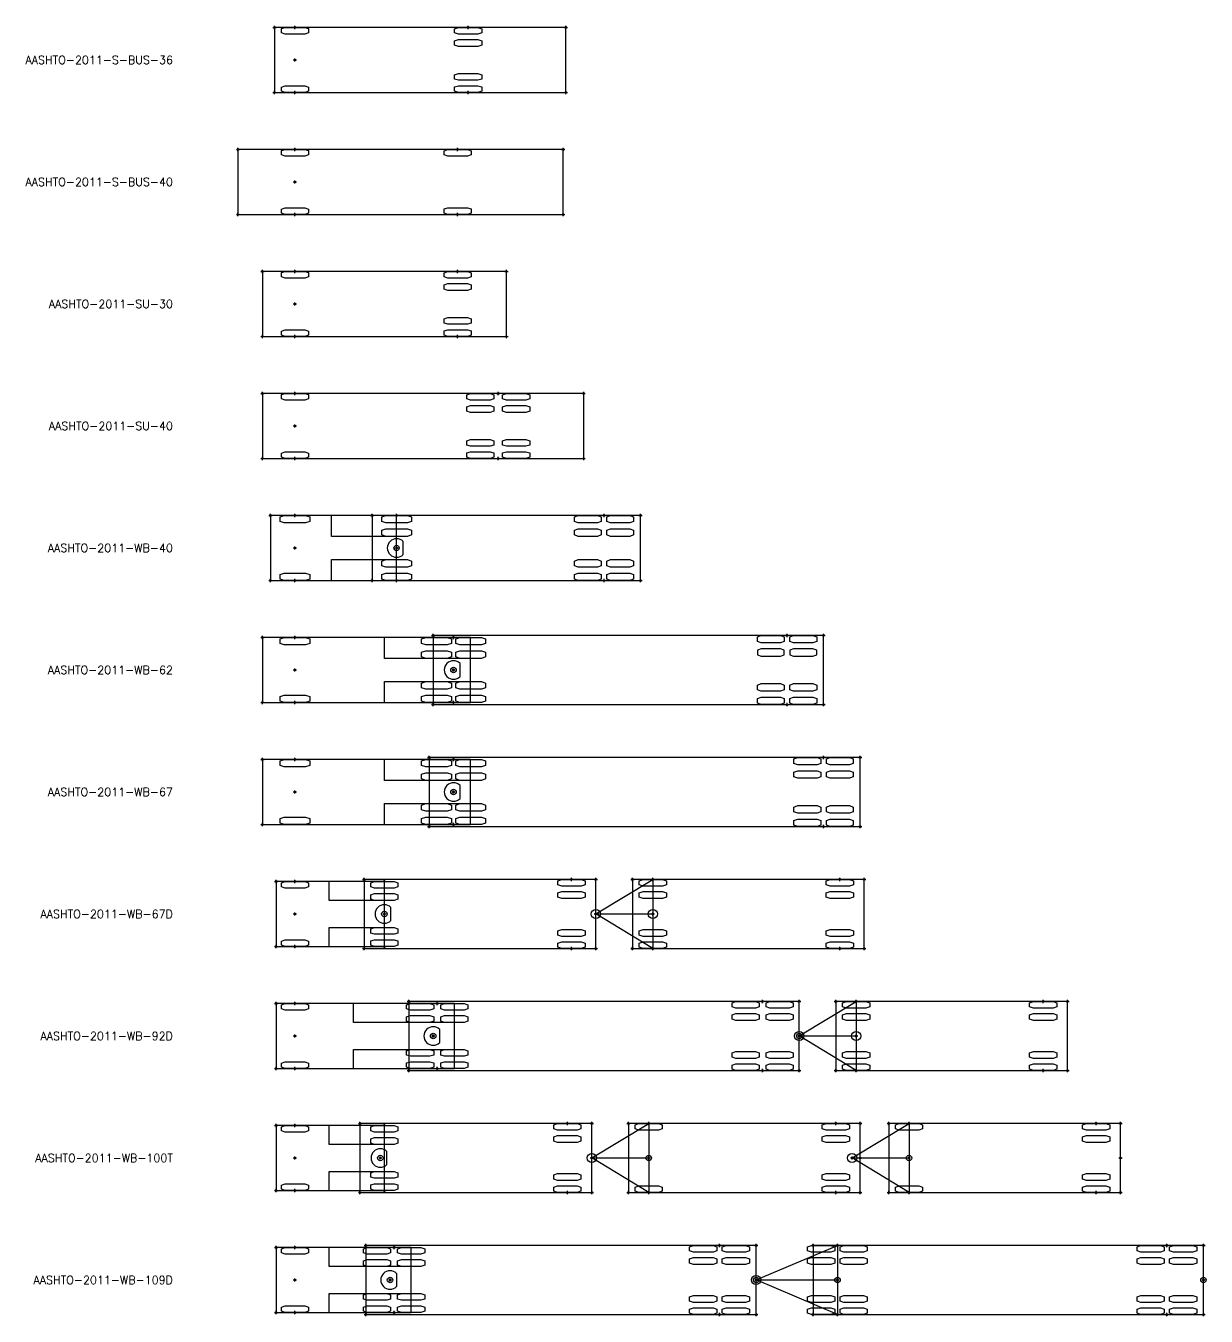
# Model space of a CAD drawing. Header units: metres. Extents: x -185 to 416, y -309 to 8.
# Drawn here: x 126.9 to 272, y -309.4 to -150.8 of the extents above; entities that cross this region are included whole.
import ezdxf
from ezdxf.enums import TextEntityAlignment as Align

# ---------------------------------------------------------------- set-up
doc = ezdxf.new("R2010")
doc.units = ezdxf.units.M
doc.header["$PDMODE"] = 34
doc.header["$PDSIZE"] = 0.2
doc.styles.get("Standard").update_dxf_attribs({"font": 'simplex.shx'})

# ---------------------------------------------------------------- blocks, each defined once
blk = doc.blocks.new('WheelRight2')
at = {"color": 7, "linetype": 'Continuous', "ltscale": 1.524, "flags": 128}
blk.add_lwpolyline([(-1.67, 0.16), (-1.67, 0.68), (-1.2, 0.83), (1.2, 0.83), (1.67, 0.68), (1.67, 0.16), (1.2, 0), (-1.2, 0)], close=True, dxfattribs=at)
blk = doc.blocks.new('WheelLeft2')
at = {"color": 7, "linetype": 'Continuous', "ltscale": 1.524, "flags": 128}
blk.add_lwpolyline([(-1.67, -0.68), (-1.67, -0.16), (-1.2, 0), (1.2, 0), (1.67, -0.16), (1.67, -0.68), (1.2, -0.83), (-1.2, -0.83)], close=True, dxfattribs=at)
blk = doc.blocks.new('AASHTO-2011-S-BUS-36')
at = {"color": 7, "linetype": 'Continuous', "ltscale": 1.524}
blk.add_lwpolyline([(0, -4), (35.8, -4), (35.8, 4), (0, 4), (0, -4), (0, -4)], close=True, dxfattribs=at)
at = {"color": 7, "linetype": 'Continuous', "ltscale": 1.524, "flags": 128}
for points in [[(22.13, 3.32), (22.13, 3.84), (22.6, 4), (25, 4), (25.47, 3.84), (25.47, 3.32), (25, 3.17), (22.6, 3.17)], [(22.13, 1.82), (22.13, 2.34), (22.6, 2.5), (25, 2.5), (25.47, 2.34), (25.47, 1.82), (25, 1.67), (22.6, 1.67)], [(22.13, -2.34), (22.13, -1.82), (22.6, -1.67), (25, -1.67), (25.47, -1.82), (25.47, -2.34), (25, -2.5), (22.6, -2.5)], [(22.13, -3.84), (22.13, -3.32), (22.6, -3.17), (25, -3.17), (25.47, -3.32), (25.47, -3.84), (25, -4), (22.6, -4)]]:
    blk.add_lwpolyline(points, close=True, dxfattribs=at)
for p in [(0, 4), (2.5, 4), (23.8, 4), (35.8, 4), (2.5, 0), (0, -4), (2.5, -4), (23.8, -4), (35.8, -4)]:
    blk.add_point(p)
at = {"layer": 'Defpoints'}
blk.add_lwpolyline([(0, -4), (35.8, -4), (35.8, 4), (0, 4)], close=True, dxfattribs=at)
for name, p in [('WheelRight2', (2.5, 3.17)), ('WheelLeft2', (2.5, -3.17))]:
    blk.add_blockref(name, p)
at = {"flags": 9}
for tag, p in [('D0', (0.2, 1.86)), ('DG', (0.2, 0.77)), ('D', (0.2, -0.33)), ('DH', (0.2, -1.42)), ('L', (0.2, -2.52))]:
    blk.add_attdef(tag, p, '', height=0.656, dxfattribs=at)
blk = doc.blocks.new('AASHTO-2011-S-BUS-40')
at = {"color": 7, "linetype": 'Continuous', "ltscale": 1.524}
blk.add_lwpolyline([(0, -4), (39.99, -4), (39.99, 4), (0, 4), (0, -4), (0, -4)], close=True, dxfattribs=at)
at = {"color": 7, "linetype": 'Continuous', "ltscale": 1.524, "flags": 128}
for points in [[(25.33, 3.32), (25.33, 3.84), (25.8, 4), (28.2, 4), (28.67, 3.84), (28.67, 3.32), (28.2, 3.17), (25.8, 3.17)], [(25.33, -3.84), (25.33, -3.32), (25.8, -3.17), (28.2, -3.17), (28.67, -3.32), (28.67, -3.84), (28.2, -4), (25.8, -4)]]:
    blk.add_lwpolyline(points, close=True, dxfattribs=at)
for p in [(0, 4), (7, 4), (27, 4), (39.99, 4), (7, 0), (0, -4), (7, -4), (27, -4), (39.99, -4)]:
    blk.add_point(p)
at = {"layer": 'Defpoints'}
blk.add_lwpolyline([(0, -4), (39.99, -4), (39.99, 4), (0, 4)], close=True, dxfattribs=at)
for name, p in [('WheelRight2', (7, 3.17)), ('WheelLeft2', (7, -3.17))]:
    blk.add_blockref(name, p)
at = {"flags": 9}
for tag, p in [('D0', (4.7, 1.86)), ('DG', (4.7, 0.77)), ('D', (4.7, -0.33)), ('DH', (4.7, -1.42)), ('L', (4.7, -2.52))]:
    blk.add_attdef(tag, p, '', height=0.656, dxfattribs=at)
blk = doc.blocks.new('AASHTO-2011-SU-30')
at = {"color": 7, "linetype": 'Continuous', "ltscale": 1.524}
blk.add_lwpolyline([(0, -4), (30, -4), (30, 4), (0, 4), (0, -4), (0, -4)], close=True, dxfattribs=at)
at = {"color": 7, "linetype": 'Continuous', "ltscale": 1.524, "flags": 128}
for points in [[(22.33, 3.32), (22.33, 3.84), (22.8, 4), (25.2, 4), (25.67, 3.84), (25.67, 3.32), (25.2, 3.17), (22.8, 3.17)], [(22.33, 1.82), (22.33, 2.34), (22.8, 2.5), (25.2, 2.5), (25.67, 2.34), (25.67, 1.82), (25.2, 1.67), (22.8, 1.67)], [(22.33, -2.34), (22.33, -1.82), (22.8, -1.67), (25.2, -1.67), (25.67, -1.82), (25.67, -2.34), (25.2, -2.5), (22.8, -2.5)], [(22.33, -3.84), (22.33, -3.32), (22.8, -3.17), (25.2, -3.17), (25.67, -3.32), (25.67, -3.84), (25.2, -4), (22.8, -4)]]:
    blk.add_lwpolyline(points, close=True, dxfattribs=at)
for p in [(0, 4), (4, 4), (24, 4), (30, 4), (4, 0), (0, -4), (4, -4), (24, -4), (30, -4)]:
    blk.add_point(p)
at = {"layer": 'Defpoints'}
blk.add_lwpolyline([(0, -4), (30, -4), (30, 4), (0, 4)], close=True, dxfattribs=at)
for name, p in [('WheelRight2', (4, 3.17)), ('WheelLeft2', (4, -3.17))]:
    blk.add_blockref(name, p)
at = {"flags": 9}
for tag, p in [('D0', (1.7, 1.86)), ('DG', (1.7, 0.77)), ('D', (1.7, -0.33)), ('DH', (1.7, -1.42)), ('L', (1.7, -2.52))]:
    blk.add_attdef(tag, p, '', height=0.656, dxfattribs=at)
blk = doc.blocks.new('AASHTO-2011-SU-40')
at = {"color": 7, "linetype": 'Continuous', "ltscale": 1.524}
blk.add_lwpolyline([(0, -4), (39.5, -4), (39.5, 4), (0, 4), (0, -4), (0, -4)], close=True, dxfattribs=at)
at = {"color": 7, "linetype": 'Continuous', "ltscale": 1.524, "flags": 128}
for points in [[(25.13, 3.32), (25.13, 3.84), (25.6, 4), (28, 4), (28.47, 3.84), (28.47, 3.32), (28, 3.17), (25.6, 3.17)], [(29.53, 3.32), (29.53, 3.84), (30, 4), (32.4, 4), (32.87, 3.84), (32.87, 3.32), (32.4, 3.17), (30, 3.17)], [(25.13, 1.82), (25.13, 2.34), (25.6, 2.5), (28, 2.5), (28.47, 2.34), (28.47, 1.82), (28, 1.67), (25.6, 1.67)], [(29.53, 1.82), (29.53, 2.34), (30, 2.5), (32.4, 2.5), (32.87, 2.34), (32.87, 1.82), (32.4, 1.67), (30, 1.67)], [(25.13, -2.34), (25.13, -1.82), (25.6, -1.67), (28, -1.67), (28.47, -1.82), (28.47, -2.34), (28, -2.5), (25.6, -2.5)], [(25.13, -3.84), (25.13, -3.32), (25.6, -3.17), (28, -3.17), (28.47, -3.32), (28.47, -3.84), (28, -4), (25.6, -4)], [(29.53, -2.34), (29.53, -1.82), (30, -1.67), (32.4, -1.67), (32.87, -1.82), (32.87, -2.34), (32.4, -2.5), (30, -2.5)], [(29.53, -3.84), (29.53, -3.32), (30, -3.17), (32.4, -3.17), (32.87, -3.32), (32.87, -3.84), (32.4, -4), (30, -4)]]:
    blk.add_lwpolyline(points, close=True, dxfattribs=at)
for p in [(0, 4), (4, 4), (29, 4), (39.5, 4), (4, 0), (0, -4), (4, -4), (29, -4), (39.5, -4)]:
    blk.add_point(p)
at = {"layer": 'Defpoints'}
blk.add_lwpolyline([(0, -4), (39.5, -4), (39.5, 4), (0, 4)], close=True, dxfattribs=at)
for name, p in [('WheelRight2', (4, 3.17)), ('WheelLeft2', (4, -3.17))]:
    blk.add_blockref(name, p)
at = {"flags": 9}
for tag, p in [('D0', (1.7, 1.86)), ('DG', (1.7, 0.77)), ('D', (1.7, -0.33)), ('DH', (1.7, -1.42)), ('L', (1.7, -2.52))]:
    blk.add_attdef(tag, p, '', height=0.656, dxfattribs=at)
blk = doc.blocks.new('WheelLeft1')
at = {"color": 7, "linetype": 'Continuous', "ltscale": 1.524, "flags": 128}
blk.add_lwpolyline([(-1.83, -0.74), (-1.83, -0.17), (-1.32, 0), (1.32, 0), (1.83, -0.17), (1.83, -0.74), (1.32, -0.92), (-1.32, -0.92)], close=True, dxfattribs=at)
blk = doc.blocks.new('WheelRight1')
at = {"color": 7, "linetype": 'Continuous', "ltscale": 1.524, "flags": 128}
blk.add_lwpolyline([(-1.83, 0.17), (-1.83, 0.74), (-1.32, 0.92), (1.32, 0.92), (1.83, 0.74), (1.83, 0.17), (1.32, 0), (-1.32, 0)], close=True, dxfattribs=at)
blk = doc.blocks.new('AASHTO-2011-WB-40-TRUCK')
at = {"color": 7, "linetype": 'Continuous', "ltscale": 1.524}
blk.add_line((16.31, -0.81), (16.31, 0.81), dxfattribs=at)
blk.add_lwpolyline([(0, -4), (7.5, -4), (7.5, -1.43), (15.5, -1.43), (15.5, 1.43), (7.5, 1.43), (7.5, 4), (0, 4), (0, -4), (0, -4)], close=True, dxfattribs=at)
at = {"color": 7, "linetype": 'Continuous', "ltscale": 1.524, "flags": 128}
for points in [[(13.67, 3.26), (13.67, 3.83), (14.18, 4), (16.82, 4), (17.33, 3.83), (17.33, 3.26), (16.82, 3.08), (14.18, 3.08)], [(13.67, 1.61), (13.67, 2.18), (14.18, 2.35), (16.82, 2.35), (17.33, 2.18), (17.33, 1.61), (16.82, 1.43), (14.18, 1.43)], [(13.67, -2.18), (13.67, -1.61), (14.18, -1.43), (16.82, -1.43), (17.33, -1.61), (17.33, -2.18), (16.82, -2.35), (14.18, -2.35)], [(13.67, -3.83), (13.67, -3.26), (14.18, -3.08), (16.82, -3.08), (17.33, -3.26), (17.33, -3.83), (16.82, -4), (14.18, -4)]]:
    blk.add_lwpolyline(points, close=True, dxfattribs=at)
at = {"color": 7, "linetype": 'Continuous', "ltscale": 1.524}
blk.add_arc((15.5, 0), 1.14, 45, 315, dxfattribs=at)
for p in [(0, 4), (3, 4), (15.5, 4), (3, 0), (15.5, 0), (0, -4), (3, -4), (15.5, -4)]:
    blk.add_point(p)
at = {"layer": 'Defpoints'}
blk.add_lwpolyline([(0, -4), (15.5, -4), (15.5, 4), (0, 4)], close=True, dxfattribs=at)
for name, p in [('WheelRight1', (3, 3.08)), ('WheelLeft1', (3, -3.08))]:
    blk.add_blockref(name, p)
at = {"flags": 9}
for tag, p in [('D0', (0.7, 1.86)), ('DG', (0.7, 0.77)), ('D', (0.7, -0.33)), ('DH', (0.7, -1.42)), ('L', (0.7, -2.52))]:
    blk.add_attdef(tag, p, '', height=0.656, dxfattribs=at)
blk = doc.blocks.new('AASHTO-2011-WB-40-TRAILER')
at = {"color": 7, "linetype": 'Continuous', "ltscale": 1.524}
blk.add_lwpolyline([(0, -4), (33, -4), (33, 4), (0, 4), (0, -4), (0, -4)], close=True, dxfattribs=at)
at = {"color": 7, "linetype": 'Continuous', "ltscale": 1.524, "flags": 128}
for points in [[(24.87, 3.26), (24.87, 3.83), (25.33, 4), (27.7, 4), (28.17, 3.83), (28.17, 3.26), (27.7, 3.08), (25.33, 3.08)], [(28.83, 3.26), (28.83, 3.83), (29.3, 4), (31.67, 4), (32.13, 3.83), (32.13, 3.26), (31.67, 3.08), (29.3, 3.08)], [(24.87, 1.61), (24.87, 2.18), (25.33, 2.35), (27.7, 2.35), (28.17, 2.18), (28.17, 1.61), (27.7, 1.43), (25.33, 1.43)], [(28.83, 1.61), (28.83, 2.18), (29.3, 2.35), (31.67, 2.35), (32.13, 2.18), (32.13, 1.61), (31.67, 1.43), (29.3, 1.43)], [(24.87, -2.18), (24.87, -1.61), (25.33, -1.43), (27.7, -1.43), (28.17, -1.61), (28.17, -2.18), (27.7, -2.35), (25.33, -2.35)], [(28.83, -2.18), (28.83, -1.61), (29.3, -1.43), (31.67, -1.43), (32.13, -1.61), (32.13, -2.18), (31.67, -2.35), (29.3, -2.35)], [(24.87, -3.83), (24.87, -3.26), (25.33, -3.08), (27.7, -3.08), (28.17, -3.26), (28.17, -3.83), (27.7, -4), (25.33, -4)], [(28.83, -3.83), (28.83, -3.26), (29.3, -3.08), (31.67, -3.08), (32.13, -3.26), (32.13, -3.83), (31.67, -4), (29.3, -4)]]:
    blk.add_lwpolyline(points, close=True, dxfattribs=at)
at = {"color": 7, "linetype": 'Continuous', "ltscale": 1.524}
blk.add_circle((3, 0), 0.32, dxfattribs=at)
for p in [(0, 4), (28.5, 4), (33, 4), (3, 0), (0, -4), (28.5, -4), (33, -4)]:
    blk.add_point(p)
at = {"layer": 'Defpoints'}
blk.add_lwpolyline([(0, -4), (33, -4), (33, 4), (0, 4)], close=True, dxfattribs=at)
at = {"flags": 9}
for tag, p in [('D0', (0.7, 1.86)), ('DG', (0.7, 0.77)), ('D', (0.7, -0.33)), ('DH', (0.7, -1.42)), ('L', (0.7, -2.52))]:
    blk.add_attdef(tag, p, '', height=0.656, dxfattribs=at)
blk = doc.blocks.new('AASHTO-2011-WB-62-TRUCK')
at = {"color": 7, "linetype": 'Continuous', "ltscale": 1.524}
blk.add_line((24.31, -0.81), (24.31, 0.81), dxfattribs=at)
blk.add_lwpolyline([(0, -4), (15, -4), (15, -1.43), (25.6, -1.43), (25.6, 1.43), (15, 1.43), (15, 4), (0, 4), (0, -4), (0, -4)], close=True, dxfattribs=at)
at = {"color": 7, "linetype": 'Continuous', "ltscale": 1.524, "flags": 128}
for points in [[(19.57, 3.26), (19.57, 3.83), (20.08, 4), (22.72, 4), (23.23, 3.83), (23.23, 3.26), (22.72, 3.08), (20.08, 3.08)], [(23.77, 3.26), (23.77, 3.83), (24.28, 4), (26.92, 4), (27.43, 3.83), (27.43, 3.26), (26.92, 3.08), (24.28, 3.08)], [(19.57, 1.61), (19.57, 2.18), (20.08, 2.35), (22.72, 2.35), (23.23, 2.18), (23.23, 1.61), (22.72, 1.43), (20.08, 1.43)], [(23.77, 1.61), (23.77, 2.18), (24.28, 2.35), (26.92, 2.35), (27.43, 2.18), (27.43, 1.61), (26.92, 1.43), (24.28, 1.43)], [(19.57, -2.18), (19.57, -1.61), (20.08, -1.43), (22.72, -1.43), (23.23, -1.61), (23.23, -2.18), (22.72, -2.35), (20.08, -2.35)], [(23.77, -2.18), (23.77, -1.61), (24.28, -1.43), (26.92, -1.43), (27.43, -1.61), (27.43, -2.18), (26.92, -2.35), (24.28, -2.35)], [(19.57, -3.83), (19.57, -3.26), (20.08, -3.08), (22.72, -3.08), (23.23, -3.26), (23.23, -3.83), (22.72, -4), (20.08, -4)], [(23.77, -3.83), (23.77, -3.26), (24.28, -3.08), (26.92, -3.08), (27.43, -3.26), (27.43, -3.83), (26.92, -4), (24.28, -4)]]:
    blk.add_lwpolyline(points, close=True, dxfattribs=at)
at = {"color": 7, "linetype": 'Continuous', "ltscale": 1.524}
blk.add_arc((23.5, 0), 1.14, 45, 315, dxfattribs=at)
for p in [(0, 4), (4, 4), (23.5, 4), (4, 0), (23.5, 0), (0, -4), (4, -4), (23.5, -4)]:
    blk.add_point(p)
at = {"layer": 'Defpoints'}
blk.add_lwpolyline([(0, -4), (25.6, -4), (25.6, 4), (0, 4)], close=True, dxfattribs=at)
for name, p in [('WheelRight1', (4, 3.08)), ('WheelLeft1', (4, -3.08))]:
    blk.add_blockref(name, p)
at = {"flags": 9}
for tag, p in [('D0', (1.7, 1.86)), ('DG', (1.7, 0.77)), ('D', (1.7, -0.33)), ('DH', (1.7, -1.42)), ('L', (1.7, -2.52))]:
    blk.add_attdef(tag, p, '', height=0.656, dxfattribs=at)
blk = doc.blocks.new('AASHTO-2011-WB-62-TRAILER')
at = {"color": 7, "linetype": 'Continuous', "ltscale": 1.524}
blk.add_lwpolyline([(0, -4.25), (48, -4.25), (48, 4.25), (0, 4.25), (0, -4.25), (0, -4.25)], close=True, dxfattribs=at)
at = {"color": 7, "linetype": 'Continuous', "ltscale": 1.524, "flags": 128}
for points in [[(39.85, 3.51), (39.85, 4.08), (40.31, 4.25), (42.69, 4.25), (43.15, 4.08), (43.15, 3.51), (42.69, 3.33), (40.31, 3.33)], [(43.85, 3.51), (43.85, 4.08), (44.31, 4.25), (46.69, 4.25), (47.15, 4.08), (47.15, 3.51), (46.69, 3.33), (44.31, 3.33)], [(39.85, 2.43), (39.85, 1.86), (40.31, 1.68), (42.69, 1.68), (43.15, 1.86), (43.15, 2.43), (42.69, 2.6), (40.31, 2.6)], [(43.85, 2.43), (43.85, 1.86), (44.31, 1.68), (46.69, 1.68), (47.15, 1.86), (47.15, 2.43), (46.69, 2.6), (44.31, 2.6)], [(39.85, -2.43), (39.85, -1.86), (40.31, -1.68), (42.69, -1.68), (43.15, -1.86), (43.15, -2.43), (42.69, -2.6), (40.31, -2.6)], [(43.85, -2.43), (43.85, -1.86), (44.31, -1.68), (46.69, -1.68), (47.15, -1.86), (47.15, -2.43), (46.69, -2.6), (44.31, -2.6)], [(39.85, -4.08), (39.85, -3.51), (40.31, -3.33), (42.69, -3.33), (43.15, -3.51), (43.15, -4.08), (42.69, -4.25), (40.31, -4.25)], [(43.85, -4.08), (43.85, -3.51), (44.31, -3.33), (46.69, -3.33), (47.15, -3.51), (47.15, -4.08), (46.69, -4.25), (44.31, -4.25)]]:
    blk.add_lwpolyline(points, close=True, dxfattribs=at)
at = {"color": 7, "linetype": 'Continuous', "ltscale": 1.524}
blk.add_circle((2.5, 0), 0.34, dxfattribs=at)
for p in [(0, 4.25), (43.5, 4.25), (48, 4.25), (2.5, 0), (0, -4.25), (43.5, -4.25), (48, -4.25)]:
    blk.add_point(p)
at = {"layer": 'Defpoints'}
blk.add_lwpolyline([(0, -4.25), (48, -4.25), (48, 4.25), (0, 4.25)], close=True, dxfattribs=at)
at = {"flags": 9}
for tag, p in [('D0', (0.2, 1.86)), ('DG', (0.2, 0.77)), ('D', (0.2, -0.33)), ('DH', (0.2, -1.42)), ('L', (0.2, -2.52))]:
    blk.add_attdef(tag, p, '', height=0.656, dxfattribs=at)
blk = doc.blocks.new('AASHTO-2011-WB-67D-TRUCK')
at = {"color": 7, "linetype": 'Continuous', "ltscale": 1.524}
blk.add_line((14.11, -0.81), (14.11, 0.81), dxfattribs=at)
blk.add_lwpolyline([(0, -4), (6.5, -4), (6.5, -1.67), (13.3, -1.67), (13.3, 1.67), (6.5, 1.67), (6.5, 4), (0, 4), (0, -4), (0, -4)], close=True, dxfattribs=at)
at = {"color": 7, "linetype": 'Continuous', "ltscale": 1.524, "flags": 128}
for points in [[(11.63, 3.32), (11.63, 3.84), (12.1, 4), (14.5, 4), (14.97, 3.84), (14.97, 3.32), (14.5, 3.17), (12.1, 3.17)], [(11.63, 1.82), (11.63, 2.34), (12.1, 2.5), (14.5, 2.5), (14.97, 2.34), (14.97, 1.82), (14.5, 1.67), (12.1, 1.67)], [(11.63, -2.34), (11.63, -1.82), (12.1, -1.67), (14.5, -1.67), (14.97, -1.82), (14.97, -2.34), (14.5, -2.5), (12.1, -2.5)], [(11.63, -3.84), (11.63, -3.32), (12.1, -3.17), (14.5, -3.17), (14.97, -3.32), (14.97, -3.84), (14.5, -4), (12.1, -4)]]:
    blk.add_lwpolyline(points, close=True, dxfattribs=at)
at = {"color": 7, "linetype": 'Continuous', "ltscale": 1.524}
blk.add_arc((13.3, 0), 1.14, 45, 315, dxfattribs=at)
for p in [(0, 4), (2.3, 4), (13.3, 4), (2.3, 0), (13.3, 0), (0, -4), (2.3, -4), (13.3, -4)]:
    blk.add_point(p)
at = {"layer": 'Defpoints'}
blk.add_lwpolyline([(0, -4), (13.3, -4), (13.3, 4), (0, 4)], close=True, dxfattribs=at)
for name, p in [('WheelRight2', (2.3, 3.17)), ('WheelLeft2', (2.3, -3.17))]:
    blk.add_blockref(name, p)
at = {"flags": 9}
for tag, p in [('D0', (0.03, 1.86)), ('DG', (0.03, 0.77)), ('D', (0.03, -0.33)), ('DH', (0.03, -1.42)), ('L', (0.03, -2.52))]:
    blk.add_attdef(tag, p, '', height=0.656, dxfattribs=at)
blk = doc.blocks.new('AASHTO-2011-WB-67D-TRAILER1')
at = {"color": 7, "linetype": 'Continuous', "ltscale": 1.524}
blk.add_lwpolyline([(0, -4.25), (28.5, -4.25), (28.5, 4.25), (0, 4.25), (0, -4.25), (0, -4.25)], close=True, dxfattribs=at)
at = {"color": 7, "linetype": 'Continuous', "ltscale": 1.524, "flags": 128}
for points in [[(23.83, 3.57), (23.83, 4.09), (24.3, 4.25), (26.7, 4.25), (27.17, 4.09), (27.17, 3.57), (26.7, 3.42), (24.3, 3.42)], [(23.83, 2.07), (23.83, 2.59), (24.3, 2.75), (26.7, 2.75), (27.17, 2.59), (27.17, 2.07), (26.7, 1.92), (24.3, 1.92)], [(23.83, -2.59), (23.83, -2.07), (24.3, -1.92), (26.7, -1.92), (27.17, -2.07), (27.17, -2.59), (26.7, -2.75), (24.3, -2.75)], [(23.83, -4.09), (23.83, -3.57), (24.3, -3.42), (26.7, -3.42), (27.17, -3.57), (27.17, -4.09), (26.7, -4.25), (24.3, -4.25)]]:
    blk.add_lwpolyline(points, close=True, dxfattribs=at)
at = {"color": 7, "linetype": 'Continuous', "ltscale": 1.524}
blk.add_circle((2.5, 0), 0.34, dxfattribs=at)
for p in [(0, 4.25), (25.5, 4.25), (28.5, 4.25), (2.5, 0), (28.5, 0), (0, -4.25), (25.5, -4.25), (28.5, -4.25)]:
    blk.add_point(p)
at = {"layer": 'Defpoints'}
blk.add_lwpolyline([(0, -4.25), (28.5, -4.25), (28.5, 4.25), (0, 4.25)], close=True, dxfattribs=at)
at = {"flags": 9}
for tag, p in [('D0', (0.2, 1.86)), ('DG', (0.2, 0.77)), ('D', (0.2, -0.33)), ('DH', (0.2, -1.42)), ('L', (0.2, -2.52))]:
    blk.add_attdef(tag, p, '', height=0.656, dxfattribs=at)
blk = doc.blocks.new('AASHTO-2011-WB-67D-PUP')
at = {"color": 7, "linetype": 'Continuous', "ltscale": 1.524}
blk.add_line((0, 0), (7, 0), dxfattribs=at)
at = {"color": 7, "linetype": 'Continuous', "ltscale": 1.524, "flags": 128}
for points in [[(5.33, 3.57), (5.33, 4.09), (5.8, 4.25), (8.2, 4.25), (8.67, 4.09), (8.67, 3.57), (8.2, 3.42), (5.8, 3.42)], [(5.33, 2.07), (5.33, 2.59), (5.8, 2.75), (8.2, 2.75), (8.67, 2.59), (8.67, 2.07), (8.2, 1.92), (5.8, 1.92)], [(5.33, -2.59), (5.33, -2.07), (5.8, -1.92), (8.2, -1.92), (8.67, -2.07), (8.67, -2.59), (8.2, -2.75), (5.8, -2.75)], [(5.33, -4.09), (5.33, -3.57), (5.8, -3.42), (8.2, -3.42), (8.67, -3.57), (8.67, -4.09), (8.2, -4.25), (5.8, -4.25)]]:
    blk.add_lwpolyline(points, close=True, dxfattribs=at)
at = {"color": 7, "linetype": 'Continuous', "ltscale": 1.524}
blk.add_circle((0, 0), 0.567, dxfattribs=at)
for p in [(7, 4.25), (0, 0), (7, 0), (7, -4.25)]:
    blk.add_point(p)
at = {"layer": 'Defpoints'}
blk.add_lwpolyline([(0, 0), (7, 4.25), (7, -4.25)], close=True, dxfattribs=at)
at = {"flags": 9}
for tag, p in [('D0', (-2.3, 1.86)), ('DG', (-2.3, 0.77)), ('D', (-2.3, -0.33)), ('DH', (-2.3, -1.42)), ('L', (-2.3, -2.52))]:
    blk.add_attdef(tag, p, '', height=0.656, dxfattribs=at)
blk = doc.blocks.new('AASHTO-2011-WB-67D-TRAILER2')
at = {"color": 7, "linetype": 'Continuous', "ltscale": 1.524}
blk.add_lwpolyline([(0, -4.25), (28.5, -4.25), (28.5, 4.25), (0, 4.25), (0, -4.25), (0, -4.25)], close=True, dxfattribs=at)
at = {"color": 7, "linetype": 'Continuous', "ltscale": 1.524, "flags": 128}
for points in [[(23.83, 3.57), (23.83, 4.09), (24.3, 4.25), (26.7, 4.25), (27.17, 4.09), (27.17, 3.57), (26.7, 3.42), (24.3, 3.42)], [(23.83, 2.07), (23.83, 2.59), (24.3, 2.75), (26.7, 2.75), (27.17, 2.59), (27.17, 2.07), (26.7, 1.92), (24.3, 1.92)], [(23.83, -2.59), (23.83, -2.07), (24.3, -1.92), (26.7, -1.92), (27.17, -2.07), (27.17, -2.59), (26.7, -2.75), (24.3, -2.75)], [(23.83, -4.09), (23.83, -3.57), (24.3, -3.42), (26.7, -3.42), (27.17, -3.57), (27.17, -4.09), (26.7, -4.25), (24.3, -4.25)]]:
    blk.add_lwpolyline(points, close=True, dxfattribs=at)
at = {"color": 7, "linetype": 'Continuous', "ltscale": 1.524}
blk.add_circle((2.5, 0), 0.567, dxfattribs=at)
for p in [(0, 4.25), (25.5, 4.25), (28.5, 4.25), (2.5, 0), (0, -4.25), (25.5, -4.25), (28.5, -4.25)]:
    blk.add_point(p)
at = {"layer": 'Defpoints'}
blk.add_lwpolyline([(0, -4.25), (28.5, -4.25), (28.5, 4.25), (0, 4.25)], close=True, dxfattribs=at)
at = {"flags": 9}
for tag, p in [('D0', (0.2, 1.86)), ('DG', (0.2, 0.77)), ('D', (0.2, -0.33)), ('DH', (0.2, -1.42)), ('L', (0.2, -2.52))]:
    blk.add_attdef(tag, p, '', height=0.656, dxfattribs=at)
blk = doc.blocks.new('AASHTO-2011-WB-92D-TRUCK')
at = {"color": 7, "linetype": 'Continuous', "ltscale": 1.524}
blk.add_line((20.11, -0.81), (20.11, 0.81), dxfattribs=at)
blk.add_lwpolyline([(0, -4), (9.5, -4), (9.5, -1.67), (21.9, -1.67), (21.9, 1.67), (9.5, 1.67), (9.5, 4), (0, 4), (0, -4), (0, -4)], close=True, dxfattribs=at)
at = {"color": 7, "linetype": 'Continuous', "ltscale": 1.524, "flags": 128}
for points in [[(16.03, 3.32), (16.03, 3.84), (16.5, 4), (18.9, 4), (19.37, 3.84), (19.37, 3.32), (18.9, 3.17), (16.5, 3.17)], [(20.23, 3.32), (20.23, 3.84), (20.7, 4), (23.1, 4), (23.57, 3.84), (23.57, 3.32), (23.1, 3.17), (20.7, 3.17)], [(16.03, 1.82), (16.03, 2.34), (16.5, 2.5), (18.9, 2.5), (19.37, 2.34), (19.37, 1.82), (18.9, 1.67), (16.5, 1.67)], [(20.23, 1.82), (20.23, 2.34), (20.7, 2.5), (23.1, 2.5), (23.57, 2.34), (23.57, 1.82), (23.1, 1.67), (20.7, 1.67)], [(16.03, -2.34), (16.03, -1.82), (16.5, -1.67), (18.9, -1.67), (19.37, -1.82), (19.37, -2.34), (18.9, -2.5), (16.5, -2.5)], [(16.03, -3.84), (16.03, -3.32), (16.5, -3.17), (18.9, -3.17), (19.37, -3.32), (19.37, -3.84), (18.9, -4), (16.5, -4)], [(20.23, -2.34), (20.23, -1.82), (20.7, -1.67), (23.1, -1.67), (23.57, -1.82), (23.57, -2.34), (23.1, -2.5), (20.7, -2.5)], [(20.23, -3.84), (20.23, -3.32), (20.7, -3.17), (23.1, -3.17), (23.57, -3.32), (23.57, -3.84), (23.1, -4), (20.7, -4)]]:
    blk.add_lwpolyline(points, close=True, dxfattribs=at)
at = {"color": 7, "linetype": 'Continuous', "ltscale": 1.524}
blk.add_arc((19.3, 0), 1.14, 45, 315, dxfattribs=at)
for p in [(0, 4), (2.3, 4), (19.8, 4), (2.3, 0), (19.3, 0), (0, -4), (2.3, -4), (19.8, -4)]:
    blk.add_point(p)
at = {"layer": 'Defpoints'}
blk.add_lwpolyline([(0, -4), (21.9, -4), (21.9, 4), (0, 4)], close=True, dxfattribs=at)
for name, p in [('WheelRight2', (2.3, 3.17)), ('WheelLeft2', (2.3, -3.17))]:
    blk.add_blockref(name, p)
at = {"flags": 9}
for tag, p in [('D0', (0.03, 1.86)), ('DG', (0.03, 0.77)), ('D', (0.03, -0.33)), ('DH', (0.03, -1.42)), ('L', (0.03, -2.52))]:
    blk.add_attdef(tag, p, '', height=0.656, dxfattribs=at)
blk = doc.blocks.new('AASHTO-2011-WB-92D-TRAILER1')
at = {"color": 7, "linetype": 'Continuous', "ltscale": 1.524}
blk.add_line((48, 0), (48, 0), dxfattribs=at)
blk.add_lwpolyline([(0, -4.25), (48, -4.25), (48, 4.25), (0, 4.25), (0, -4.25), (0, -4.25)], close=True, dxfattribs=at)
at = {"color": 7, "linetype": 'Continuous', "ltscale": 1.524, "flags": 128}
for points in [[(39.75, 3.57), (39.75, 4.09), (40.22, 4.25), (42.62, 4.25), (43.08, 4.09), (43.08, 3.57), (42.62, 3.42), (40.22, 3.42)], [(43.92, 3.57), (43.92, 4.09), (44.38, 4.25), (46.78, 4.25), (47.25, 4.09), (47.25, 3.57), (46.78, 3.42), (44.38, 3.42)], [(39.75, 2.07), (39.75, 2.59), (40.22, 2.75), (42.62, 2.75), (43.08, 2.59), (43.08, 2.07), (42.62, 1.92), (40.22, 1.92)], [(43.92, 2.07), (43.92, 2.59), (44.38, 2.75), (46.78, 2.75), (47.25, 2.59), (47.25, 2.07), (46.78, 1.92), (44.38, 1.92)], [(39.75, -2.59), (39.75, -2.07), (40.22, -1.92), (42.62, -1.92), (43.08, -2.07), (43.08, -2.59), (42.62, -2.75), (40.22, -2.75)], [(43.92, -2.59), (43.92, -2.07), (44.38, -1.92), (46.78, -1.92), (47.25, -2.07), (47.25, -2.59), (46.78, -2.75), (44.38, -2.75)], [(39.75, -4.09), (39.75, -3.57), (40.22, -3.42), (42.62, -3.42), (43.08, -3.57), (43.08, -4.09), (42.62, -4.25), (40.22, -4.25)], [(43.92, -4.09), (43.92, -3.57), (44.38, -3.42), (46.78, -3.42), (47.25, -3.57), (47.25, -4.09), (46.78, -4.25), (44.38, -4.25)]]:
    blk.add_lwpolyline(points, close=True, dxfattribs=at)
at = {"color": 7, "linetype": 'Continuous', "ltscale": 1.524}
for centre, radius in [((3, 0), 0.34), ((48, 0), 0.333)]:
    blk.add_circle(centre, radius, dxfattribs=at)
for p in [(0, 4.25), (43.5, 4.25), (48, 4.25), (3, 0), (48, 0), (0, -4.25), (43.5, -4.25), (48, -4.25)]:
    blk.add_point(p)
at = {"layer": 'Defpoints'}
blk.add_lwpolyline([(0, -4.25), (48, -4.25), (48, 4.25), (0, 4.25)], close=True, dxfattribs=at)
at = {"flags": 9}
for tag, p in [('D0', (0.7, 1.86)), ('DG', (0.7, 0.77)), ('D', (0.7, -0.33)), ('DH', (0.7, -1.42)), ('L', (0.7, -2.52))]:
    blk.add_attdef(tag, p, '', height=0.656, dxfattribs=at)
blk = doc.blocks.new('AASHTO-2011-WB-92D-PUP')
at = {"color": 7, "linetype": 'Continuous', "ltscale": 1.524}
blk.add_line((0, 0), (7, 0), dxfattribs=at)
at = {"color": 7, "linetype": 'Continuous', "ltscale": 1.524, "flags": 128}
for points in [[(5.33, 3.57), (5.33, 4.09), (5.8, 4.25), (8.2, 4.25), (8.67, 4.09), (8.67, 3.57), (8.2, 3.42), (5.8, 3.42)], [(5.33, 2.07), (5.33, 2.59), (5.8, 2.75), (8.2, 2.75), (8.67, 2.59), (8.67, 2.07), (8.2, 1.92), (5.8, 1.92)], [(5.33, -2.59), (5.33, -2.07), (5.8, -1.92), (8.2, -1.92), (8.67, -2.07), (8.67, -2.59), (8.2, -2.75), (5.8, -2.75)], [(5.33, -4.09), (5.33, -3.57), (5.8, -3.42), (8.2, -3.42), (8.67, -3.57), (8.67, -4.09), (8.2, -4.25), (5.8, -4.25)]]:
    blk.add_lwpolyline(points, close=True, dxfattribs=at)
at = {"color": 7, "linetype": 'Continuous', "ltscale": 1.524}
blk.add_circle((0, 0), 0.567, dxfattribs=at)
for p in [(7, 4.25), (0, 0), (7, 0), (7, -4.25)]:
    blk.add_point(p)
at = {"layer": 'Defpoints'}
blk.add_lwpolyline([(0, 0), (7, 4.25), (7, -4.25)], close=True, dxfattribs=at)
at = {"flags": 9}
for tag, p in [('D0', (-2.3, 1.86)), ('DG', (-2.3, 0.77)), ('D', (-2.3, -0.33)), ('DH', (-2.3, -1.42)), ('L', (-2.3, -2.52))]:
    blk.add_attdef(tag, p, '', height=0.656, dxfattribs=at)
blk = doc.blocks.new('AASHTO-2011-WB-92D-TRAILER2')
at = {"color": 7, "linetype": 'Continuous', "ltscale": 1.524}
blk.add_lwpolyline([(0, -4.25), (28.5, -4.25), (28.5, 4.25), (0, 4.25), (0, -4.25), (0, -4.25)], close=True, dxfattribs=at)
at = {"color": 7, "linetype": 'Continuous', "ltscale": 1.524, "flags": 128}
for points in [[(23.83, 3.57), (23.83, 4.09), (24.3, 4.25), (26.7, 4.25), (27.17, 4.09), (27.17, 3.57), (26.7, 3.42), (24.3, 3.42)], [(23.83, 2.07), (23.83, 2.59), (24.3, 2.75), (26.7, 2.75), (27.17, 2.59), (27.17, 2.07), (26.7, 1.92), (24.3, 1.92)], [(23.83, -2.59), (23.83, -2.07), (24.3, -1.92), (26.7, -1.92), (27.17, -2.07), (27.17, -2.59), (26.7, -2.75), (24.3, -2.75)], [(23.83, -4.09), (23.83, -3.57), (24.3, -3.42), (26.7, -3.42), (27.17, -3.57), (27.17, -4.09), (26.7, -4.25), (24.3, -4.25)]]:
    blk.add_lwpolyline(points, close=True, dxfattribs=at)
at = {"color": 7, "linetype": 'Continuous', "ltscale": 1.524}
blk.add_circle((2.5, 0), 0.567, dxfattribs=at)
for p in [(0, 4.25), (25.5, 4.25), (28.5, 4.25), (2.5, 0), (0, -4.25), (25.5, -4.25), (28.5, -4.25)]:
    blk.add_point(p)
at = {"layer": 'Defpoints'}
blk.add_lwpolyline([(0, -4.25), (28.5, -4.25), (28.5, 4.25), (0, 4.25)], close=True, dxfattribs=at)
at = {"flags": 9}
for tag, p in [('D0', (0.2, 1.86)), ('DG', (0.2, 0.77)), ('D', (0.2, -0.33)), ('DH', (0.2, -1.42)), ('L', (0.2, -2.52))]:
    blk.add_attdef(tag, p, '', height=0.656, dxfattribs=at)
blk = doc.blocks.new('AASHTO-2011-WB-100T-TRUCK')
at = {"color": 7, "linetype": 'Continuous', "ltscale": 1.524}
blk.add_line((13.61, -0.81), (13.61, 0.81), dxfattribs=at)
blk.add_lwpolyline([(0, -4), (6.5, -4), (6.5, -1.67), (13.3, -1.67), (13.3, 1.67), (6.5, 1.67), (6.5, 4), (0, 4), (0, -4), (0, -4)], close=True, dxfattribs=at)
at = {"color": 7, "linetype": 'Continuous', "ltscale": 1.524, "flags": 128}
for points in [[(11.63, 3.32), (11.63, 3.84), (12.1, 4), (14.5, 4), (14.97, 3.84), (14.97, 3.32), (14.5, 3.17), (12.1, 3.17)], [(11.63, 1.82), (11.63, 2.34), (12.1, 2.5), (14.5, 2.5), (14.97, 2.34), (14.97, 1.82), (14.5, 1.67), (12.1, 1.67)], [(11.63, -2.34), (11.63, -1.82), (12.1, -1.67), (14.5, -1.67), (14.97, -1.82), (14.97, -2.34), (14.5, -2.5), (12.1, -2.5)], [(11.63, -3.84), (11.63, -3.32), (12.1, -3.17), (14.5, -3.17), (14.97, -3.32), (14.97, -3.84), (14.5, -4), (12.1, -4)]]:
    blk.add_lwpolyline(points, close=True, dxfattribs=at)
at = {"color": 7, "linetype": 'Continuous', "ltscale": 1.524}
blk.add_arc((12.8, 0), 1.14, 45, 315, dxfattribs=at)
for p in [(0, 4), (2.3, 4), (13.3, 4), (2.3, 0), (12.8, 0), (0, -4), (2.3, -4), (13.3, -4)]:
    blk.add_point(p)
at = {"layer": 'Defpoints'}
blk.add_lwpolyline([(0, -4), (13.3, -4), (13.3, 4), (0, 4)], close=True, dxfattribs=at)
for name, p in [('WheelRight2', (2.3, 3.17)), ('WheelLeft2', (2.3, -3.17))]:
    blk.add_blockref(name, p)
at = {"flags": 9}
for tag, p in [('D0', (0.03, 1.86)), ('DG', (0.03, 0.77)), ('D', (0.03, -0.33)), ('DH', (0.03, -1.42)), ('L', (0.03, -2.52))]:
    blk.add_attdef(tag, p, '', height=0.656, dxfattribs=at)
blk = doc.blocks.new('AASHTO-2011-WB-100T-TRAILER')
at = {"color": 7, "linetype": 'Continuous', "ltscale": 1.524}
blk.add_lwpolyline([(0, -4.25), (28.5, -4.25), (28.5, 4.25), (0, 4.25), (0, -4.25), (0, -4.25)], close=True, dxfattribs=at)
at = {"color": 7, "linetype": 'Continuous', "ltscale": 1.524, "flags": 128}
for points in [[(23.83, 3.57), (23.83, 4.09), (24.3, 4.25), (26.7, 4.25), (27.17, 4.09), (27.17, 3.57), (26.7, 3.42), (24.3, 3.42)], [(23.83, 2.07), (23.83, 2.59), (24.3, 2.75), (26.7, 2.75), (27.17, 2.59), (27.17, 2.07), (26.7, 1.92), (24.3, 1.92)], [(23.83, -2.59), (23.83, -2.07), (24.3, -1.92), (26.7, -1.92), (27.17, -2.07), (27.17, -2.59), (26.7, -2.75), (24.3, -2.75)], [(23.83, -4.09), (23.83, -3.57), (24.3, -3.42), (26.7, -3.42), (27.17, -3.57), (27.17, -4.09), (26.7, -4.25), (24.3, -4.25)]]:
    blk.add_lwpolyline(points, close=True, dxfattribs=at)
at = {"color": 7, "linetype": 'Continuous', "ltscale": 1.524}
blk.add_circle((2.5, 0), 0.34, dxfattribs=at)
for p in [(0, 4.25), (25.5, 4.25), (28.5, 4.25), (2.5, 0), (28.5, 0), (0, -4.25), (25.5, -4.25), (28.5, -4.25)]:
    blk.add_point(p)
at = {"layer": 'Defpoints'}
blk.add_lwpolyline([(0, -4.25), (28.5, -4.25), (28.5, 4.25), (0, 4.25)], close=True, dxfattribs=at)
at = {"flags": 9}
for tag, p in [('D0', (0.2, 1.86)), ('DG', (0.2, 0.77)), ('D', (0.2, -0.33)), ('DH', (0.2, -1.42)), ('L', (0.2, -2.52))]:
    blk.add_attdef(tag, p, '', height=0.656, dxfattribs=at)
blk = doc.blocks.new('AASHTO-2011-WB-100T-PUP')
at = {"color": 7, "linetype": 'Continuous', "ltscale": 1.524}
blk.add_line((0, 0), (7, 0), dxfattribs=at)
at = {"color": 7, "linetype": 'Continuous', "ltscale": 1.524, "flags": 128}
for points in [[(5.33, 3.57), (5.33, 4.09), (5.8, 4.25), (8.2, 4.25), (8.67, 4.09), (8.67, 3.57), (8.2, 3.42), (5.8, 3.42)], [(5.33, -4.09), (5.33, -3.57), (5.8, -3.42), (8.2, -3.42), (8.67, -3.57), (8.67, -4.09), (8.2, -4.25), (5.8, -4.25)]]:
    blk.add_lwpolyline(points, close=True, dxfattribs=at)
at = {"color": 7, "linetype": 'Continuous', "ltscale": 1.524}
blk.add_circle((0, 0), 0.567, dxfattribs=at)
for p in [(7, 4.25), (0, 0), (7, 0), (7, -4.25)]:
    blk.add_point(p)
at = {"layer": 'Defpoints'}
blk.add_lwpolyline([(0, 0), (7, 4.25), (7, -4.25)], close=True, dxfattribs=at)
at = {"flags": 9}
for tag, p in [('D0', (-2.3, 1.86)), ('DG', (-2.3, 0.77)), ('D', (-2.3, -0.33)), ('DH', (-2.3, -1.42)), ('L', (-2.3, -2.52))]:
    blk.add_attdef(tag, p, '', height=0.656, dxfattribs=at)
blk = doc.blocks.new('AASHTO-2011-WB-109D-TRUCK')
at = {"color": 7, "linetype": 'Continuous', "ltscale": 1.524}
blk.add_line((14.81, -0.81), (14.81, 0.81), dxfattribs=at)
blk.add_lwpolyline([(0, -4), (6.5, -4), (6.5, -1.67), (16.6, -1.67), (16.6, 1.67), (6.5, 1.67), (6.5, 4), (0, 4), (0, -4), (0, -4)], close=True, dxfattribs=at)
at = {"color": 7, "linetype": 'Continuous', "ltscale": 1.524, "flags": 128}
for points in [[(10.73, 3.32), (10.73, 3.84), (11.2, 4), (13.6, 4), (14.07, 3.84), (14.07, 3.32), (13.6, 3.17), (11.2, 3.17)], [(14.93, 3.32), (14.93, 3.84), (15.4, 4), (17.8, 4), (18.27, 3.84), (18.27, 3.32), (17.8, 3.17), (15.4, 3.17)], [(10.73, 1.82), (10.73, 2.34), (11.2, 2.5), (13.6, 2.5), (14.07, 2.34), (14.07, 1.82), (13.6, 1.67), (11.2, 1.67)], [(14.93, 1.82), (14.93, 2.34), (15.4, 2.5), (17.8, 2.5), (18.27, 2.34), (18.27, 1.82), (17.8, 1.67), (15.4, 1.67)], [(10.73, -2.34), (10.73, -1.82), (11.2, -1.67), (13.6, -1.67), (14.07, -1.82), (14.07, -2.34), (13.6, -2.5), (11.2, -2.5)], [(10.73, -3.84), (10.73, -3.32), (11.2, -3.17), (13.6, -3.17), (14.07, -3.32), (14.07, -3.84), (13.6, -4), (11.2, -4)], [(14.93, -2.34), (14.93, -1.82), (15.4, -1.67), (17.8, -1.67), (18.27, -1.82), (18.27, -2.34), (17.8, -2.5), (15.4, -2.5)], [(14.93, -3.84), (14.93, -3.32), (15.4, -3.17), (17.8, -3.17), (18.27, -3.32), (18.27, -3.84), (17.8, -4), (15.4, -4)]]:
    blk.add_lwpolyline(points, close=True, dxfattribs=at)
at = {"color": 7, "linetype": 'Continuous', "ltscale": 1.524}
blk.add_arc((14, 0), 1.14, 45, 315, dxfattribs=at)
for p in [(0, 4), (2.3, 4), (14.5, 4), (2.3, 0), (14, 0), (0, -4), (2.3, -4), (14.5, -4)]:
    blk.add_point(p)
at = {"layer": 'Defpoints'}
blk.add_lwpolyline([(0, -4), (16.6, -4), (16.6, 4), (0, 4)], close=True, dxfattribs=at)
for name, p in [('WheelRight2', (2.3, 3.17)), ('WheelLeft2', (2.3, -3.17))]:
    blk.add_blockref(name, p)
at = {"flags": 9}
for tag, p in [('D0', (0.03, 1.86)), ('DG', (0.03, 0.77)), ('D', (0.03, -0.33)), ('DH', (0.03, -1.42)), ('L', (0.03, -2.52))]:
    blk.add_attdef(tag, p, '', height=0.656, dxfattribs=at)
blk = doc.blocks.new('AASHTO-2011-WB-109D-TRAILER')
at = {"color": 7, "linetype": 'Continuous', "ltscale": 1.524}
blk.add_line((48, 0), (48, 0), dxfattribs=at)
blk.add_lwpolyline([(0, -4.25), (48, -4.25), (48, 4.25), (0, 4.25), (0, -4.25), (0, -4.25)], close=True, dxfattribs=at)
at = {"color": 7, "linetype": 'Continuous', "ltscale": 1.524, "flags": 128}
for points in [[(39.83, 3.57), (39.83, 4.09), (40.3, 4.25), (42.7, 4.25), (43.17, 4.09), (43.17, 3.57), (42.7, 3.42), (40.3, 3.42)], [(43.83, 3.57), (43.83, 4.09), (44.3, 4.25), (46.7, 4.25), (47.17, 4.09), (47.17, 3.57), (46.7, 3.42), (44.3, 3.42)], [(39.83, 2.07), (39.83, 2.59), (40.3, 2.75), (42.7, 2.75), (43.17, 2.59), (43.17, 2.07), (42.7, 1.92), (40.3, 1.92)], [(43.83, 2.07), (43.83, 2.59), (44.3, 2.75), (46.7, 2.75), (47.17, 2.59), (47.17, 2.07), (46.7, 1.92), (44.3, 1.92)], [(39.83, -2.59), (39.83, -2.07), (40.3, -1.92), (42.7, -1.92), (43.17, -2.07), (43.17, -2.59), (42.7, -2.75), (40.3, -2.75)], [(43.83, -2.59), (43.83, -2.07), (44.3, -1.92), (46.7, -1.92), (47.17, -2.07), (47.17, -2.59), (46.7, -2.75), (44.3, -2.75)], [(39.83, -4.09), (39.83, -3.57), (40.3, -3.42), (42.7, -3.42), (43.17, -3.57), (43.17, -4.09), (42.7, -4.25), (40.3, -4.25)], [(43.83, -4.09), (43.83, -3.57), (44.3, -3.42), (46.7, -3.42), (47.17, -3.57), (47.17, -4.09), (46.7, -4.25), (44.3, -4.25)]]:
    blk.add_lwpolyline(points, close=True, dxfattribs=at)
at = {"color": 7, "linetype": 'Continuous', "ltscale": 1.524}
for centre, radius in [((3, 0), 0.34), ((48, 0), 0.333)]:
    blk.add_circle(centre, radius, dxfattribs=at)
for p in [(0, 4.25), (43.5, 4.25), (48, 4.25), (3, 0), (48, 0), (0, -4.25), (43.5, -4.25), (48, -4.25)]:
    blk.add_point(p)
at = {"layer": 'Defpoints'}
blk.add_lwpolyline([(0, -4.25), (48, -4.25), (48, 4.25), (0, 4.25)], close=True, dxfattribs=at)
at = {"flags": 9}
for tag, p in [('D0', (0.7, 1.86)), ('DG', (0.7, 0.77)), ('D', (0.7, -0.33)), ('DH', (0.7, -1.42)), ('L', (0.7, -2.52))]:
    blk.add_attdef(tag, p, '', height=0.656, dxfattribs=at)
blk = doc.blocks.new('AASHTO-2011-WB-109D-PUP')
at = {"color": 7, "linetype": 'Continuous', "ltscale": 1.524}
blk.add_line((0, 0), (10, 0), dxfattribs=at)
at = {"color": 7, "linetype": 'Continuous', "ltscale": 1.524, "flags": 128}
for points in [[(6.33, 3.57), (6.33, 4.09), (6.8, 4.25), (9.2, 4.25), (9.67, 4.09), (9.67, 3.57), (9.2, 3.42), (6.8, 3.42)], [(10.33, 3.57), (10.33, 4.09), (10.8, 4.25), (13.2, 4.25), (13.67, 4.09), (13.67, 3.57), (13.2, 3.42), (10.8, 3.42)], [(6.33, 2.07), (6.33, 2.59), (6.8, 2.75), (9.2, 2.75), (9.67, 2.59), (9.67, 2.07), (9.2, 1.92), (6.8, 1.92)], [(10.33, 2.07), (10.33, 2.59), (10.8, 2.75), (13.2, 2.75), (13.67, 2.59), (13.67, 2.07), (13.2, 1.92), (10.8, 1.92)], [(6.33, -2.59), (6.33, -2.07), (6.8, -1.92), (9.2, -1.92), (9.67, -2.07), (9.67, -2.59), (9.2, -2.75), (6.8, -2.75)], [(10.33, -2.59), (10.33, -2.07), (10.8, -1.92), (13.2, -1.92), (13.67, -2.07), (13.67, -2.59), (13.2, -2.75), (10.8, -2.75)], [(6.33, -4.09), (6.33, -3.57), (6.8, -3.42), (9.2, -3.42), (9.67, -3.57), (9.67, -4.09), (9.2, -4.25), (6.8, -4.25)], [(10.33, -4.09), (10.33, -3.57), (10.8, -3.42), (13.2, -3.42), (13.67, -3.57), (13.67, -4.09), (13.2, -4.25), (10.8, -4.25)]]:
    blk.add_lwpolyline(points, close=True, dxfattribs=at)
at = {"color": 7, "linetype": 'Continuous', "ltscale": 1.524}
blk.add_circle((0, 0), 0.567, dxfattribs=at)
for p in [(10, 4.25), (0, 0), (10, 0), (10, -4.25)]:
    blk.add_point(p)
at = {"layer": 'Defpoints'}
blk.add_lwpolyline([(0, 0), (10, 4.25), (10, -4.25)], close=True, dxfattribs=at)
at = {"flags": 9}
for tag, p in [('D0', (-2.3, 1.86)), ('DG', (-2.3, 0.77)), ('D', (-2.3, -0.33)), ('DH', (-2.3, -1.42)), ('L', (-2.3, -2.52))]:
    blk.add_attdef(tag, p, '', height=0.656, dxfattribs=at)
blk = doc.blocks.new('AASHTO-2011-WB-67-TRUCK')
at = {"color": 7, "linetype": 'Continuous', "ltscale": 1.524}
blk.add_line((24.31, -0.81), (24.31, 0.81), dxfattribs=at)
blk.add_lwpolyline([(0, -4), (15, -4), (15, -1.43), (25.6, -1.43), (25.6, 1.43), (15, 1.43), (15, 4), (0, 4), (0, -4), (0, -4)], close=True, dxfattribs=at)
at = {"color": 7, "linetype": 'Continuous', "ltscale": 1.524, "flags": 128}
for points in [[(19.57, 3.26), (19.57, 3.83), (20.08, 4), (22.72, 4), (23.23, 3.83), (23.23, 3.26), (22.72, 3.08), (20.08, 3.08)], [(23.77, 3.26), (23.77, 3.83), (24.28, 4), (26.92, 4), (27.43, 3.83), (27.43, 3.26), (26.92, 3.08), (24.28, 3.08)], [(19.57, 1.61), (19.57, 2.18), (20.08, 2.35), (22.72, 2.35), (23.23, 2.18), (23.23, 1.61), (22.72, 1.43), (20.08, 1.43)], [(23.77, 1.61), (23.77, 2.18), (24.28, 2.35), (26.92, 2.35), (27.43, 2.18), (27.43, 1.61), (26.92, 1.43), (24.28, 1.43)], [(19.57, -2.18), (19.57, -1.61), (20.08, -1.43), (22.72, -1.43), (23.23, -1.61), (23.23, -2.18), (22.72, -2.35), (20.08, -2.35)], [(23.77, -2.18), (23.77, -1.61), (24.28, -1.43), (26.92, -1.43), (27.43, -1.61), (27.43, -2.18), (26.92, -2.35), (24.28, -2.35)], [(19.57, -3.83), (19.57, -3.26), (20.08, -3.08), (22.72, -3.08), (23.23, -3.26), (23.23, -3.83), (22.72, -4), (20.08, -4)], [(23.77, -3.83), (23.77, -3.26), (24.28, -3.08), (26.92, -3.08), (27.43, -3.26), (27.43, -3.83), (26.92, -4), (24.28, -4)]]:
    blk.add_lwpolyline(points, close=True, dxfattribs=at)
at = {"color": 7, "linetype": 'Continuous', "ltscale": 1.524}
blk.add_arc((23.5, 0), 1.14, 45, 315, dxfattribs=at)
for p in [(0, 4), (4, 4), (23.5, 4), (4, 0), (23.5, 0), (0, -4), (23.5, -4)]:
    blk.add_point(p)
at = {"layer": 'Defpoints'}
blk.add_lwpolyline([(0, -4), (25.6, -4), (25.6, 4), (0, 4)], close=True, dxfattribs=at)
for name, p in [('WheelRight1', (4, 3.08)), ('WheelLeft1', (4, -3.08))]:
    blk.add_blockref(name, p)
at = {"flags": 9}
for tag, p in [('D0', (1.7, 1.86)), ('DG', (1.7, 0.77)), ('D', (1.7, -0.33)), ('DH', (1.7, -1.42)), ('L', (1.7, -2.52))]:
    blk.add_attdef(tag, p, '', height=0.656, dxfattribs=at)
blk = doc.blocks.new('AASHTO-2011-WB-67-TRAILER')
at = {"color": 7, "linetype": 'Continuous', "ltscale": 1.524}
blk.add_lwpolyline([(0, -4.25), (53, -4.25), (53, 4.25), (0, 4.25), (0, -4.25), (0, -4.25)], close=True, dxfattribs=at)
at = {"color": 7, "linetype": 'Continuous', "ltscale": 1.524, "flags": 128}
for points in [[(44.85, 3.51), (44.85, 4.08), (45.31, 4.25), (47.69, 4.25), (48.15, 4.08), (48.15, 3.51), (47.69, 3.33), (45.31, 3.33)], [(48.85, 3.51), (48.85, 4.08), (49.31, 4.25), (51.69, 4.25), (52.15, 4.08), (52.15, 3.51), (51.69, 3.33), (49.31, 3.33)], [(44.85, 1.86), (44.85, 2.43), (45.31, 2.6), (47.69, 2.6), (48.15, 2.43), (48.15, 1.86), (47.69, 1.68), (45.31, 1.68)], [(48.85, 1.86), (48.85, 2.43), (49.31, 2.6), (51.69, 2.6), (52.15, 2.43), (52.15, 1.86), (51.69, 1.68), (49.31, 1.68)], [(44.85, -2.43), (44.85, -1.86), (45.31, -1.68), (47.69, -1.68), (48.15, -1.86), (48.15, -2.43), (47.69, -2.6), (45.31, -2.6)], [(48.85, -2.43), (48.85, -1.86), (49.31, -1.68), (51.69, -1.68), (52.15, -1.86), (52.15, -2.43), (51.69, -2.6), (49.31, -2.6)], [(44.85, -4.08), (44.85, -3.51), (45.31, -3.33), (47.69, -3.33), (48.15, -3.51), (48.15, -4.08), (47.69, -4.25), (45.31, -4.25)], [(48.85, -4.08), (48.85, -3.51), (49.31, -3.33), (51.69, -3.33), (52.15, -3.51), (52.15, -4.08), (51.69, -4.25), (49.31, -4.25)]]:
    blk.add_lwpolyline(points, close=True, dxfattribs=at)
at = {"color": 7, "linetype": 'Continuous', "ltscale": 1.524}
blk.add_circle((3, 0), 0.34, dxfattribs=at)
for p in [(0, 4.25), (48.5, 4.25), (53, 4.25), (3, 0), (0, -4.25), (48.5, -4.25), (53, -4.25)]:
    blk.add_point(p)
at = {"layer": 'Defpoints'}
blk.add_lwpolyline([(0, -4.25), (53, -4.25), (53, 4.25), (0, 4.25)], close=True, dxfattribs=at)
at = {"flags": 9}
for tag, p in [('D0', (0.7, 1.86)), ('DG', (0.7, 0.77)), ('D', (0.7, -0.33)), ('DH', (0.7, -1.42)), ('L', (0.7, -2.52))]:
    blk.add_attdef(tag, p, '', height=0.656, dxfattribs=at)

msp = doc.modelspace()

# ---------------------------------------------------------------- block references
for name, p in [('AASHTO-2011-S-BUS-36', (157.5, -155)), ('AASHTO-2011-S-BUS-40', (153, -170)), ('AASHTO-2011-SU-30', (156, -185)), ('AASHTO-2011-SU-40', (156, -200)), ('AASHTO-2011-WB-40-TRUCK', (157, -215)), ('AASHTO-2011-WB-40-TRAILER', (169.5, -215)), ('AASHTO-2011-WB-62-TRUCK', (156, -230)), ('AASHTO-2011-WB-62-TRAILER', (177, -230)), ('AASHTO-2011-WB-67-TRUCK', (156, -245)), ('AASHTO-2011-WB-67-TRAILER', (176.5, -245)), ('AASHTO-2011-WB-67D-TRUCK', (157.7, -260)), ('AASHTO-2011-WB-67D-TRAILER1', (168.5, -260)), ('AASHTO-2011-WB-67D-PUP', (197, -260)), ('AASHTO-2011-WB-67D-TRAILER2', (201.5, -260)), ('AASHTO-2011-WB-92D-TRUCK', (157.7, -275)), ('AASHTO-2011-WB-92D-TRAILER1', (174, -275)), ('AASHTO-2011-WB-92D-PUP', (222, -275)), ('AASHTO-2011-WB-92D-TRAILER2', (226.5, -275)), ('AASHTO-2011-WB-100T-TRAILER', (168, -290)), ('AASHTO-2011-WB-100T-PUP', (196.5, -290)), ('AASHTO-2011-WB-100T-TRAILER', (201, -290)), ('AASHTO-2011-WB-100T-PUP', (228.5, -290)), ('AASHTO-2011-WB-100T-TRAILER', (233, -290)), ('AASHTO-2011-WB-100T-TRUCK', (157.7, -290)), ('AASHTO-2011-WB-109D-TRUCK', (157.7, -305)), ('AASHTO-2011-WB-109D-TRAILER', (168.7, -305)), ('AASHTO-2011-WB-109D-PUP', (216.7, -305)), ('AASHTO-2011-WB-109D-TRAILER', (223.7, -305))]:
    msp.add_blockref(name, p)

# ---------------------------------------------------------------- texts
for s, p in [('AASHTO-2011-S-BUS-36', (145, -155)), ('AASHTO-2011-S-BUS-40', (145, -170)), ('AASHTO-2011-SU-30', (145, -185)), ('AASHTO-2011-SU-40', (145, -200)), ('AASHTO-2011-WB-40', (145, -215)), ('AASHTO-2011-WB-62', (145, -230)), ('AASHTO-2011-WB-67', (145, -245)), ('AASHTO-2011-WB-67D', (145, -260)), ('AASHTO-2011-WB-92D', (145, -275)), ('AASHTO-2011-WB-100T', (145, -290)), ('AASHTO-2011-WB-109D', (145, -305))]:
    msp.add_text(s, height=1).set_placement(p, align=Align.MIDDLE_RIGHT)

doc.saveas('drawing.dxf')
